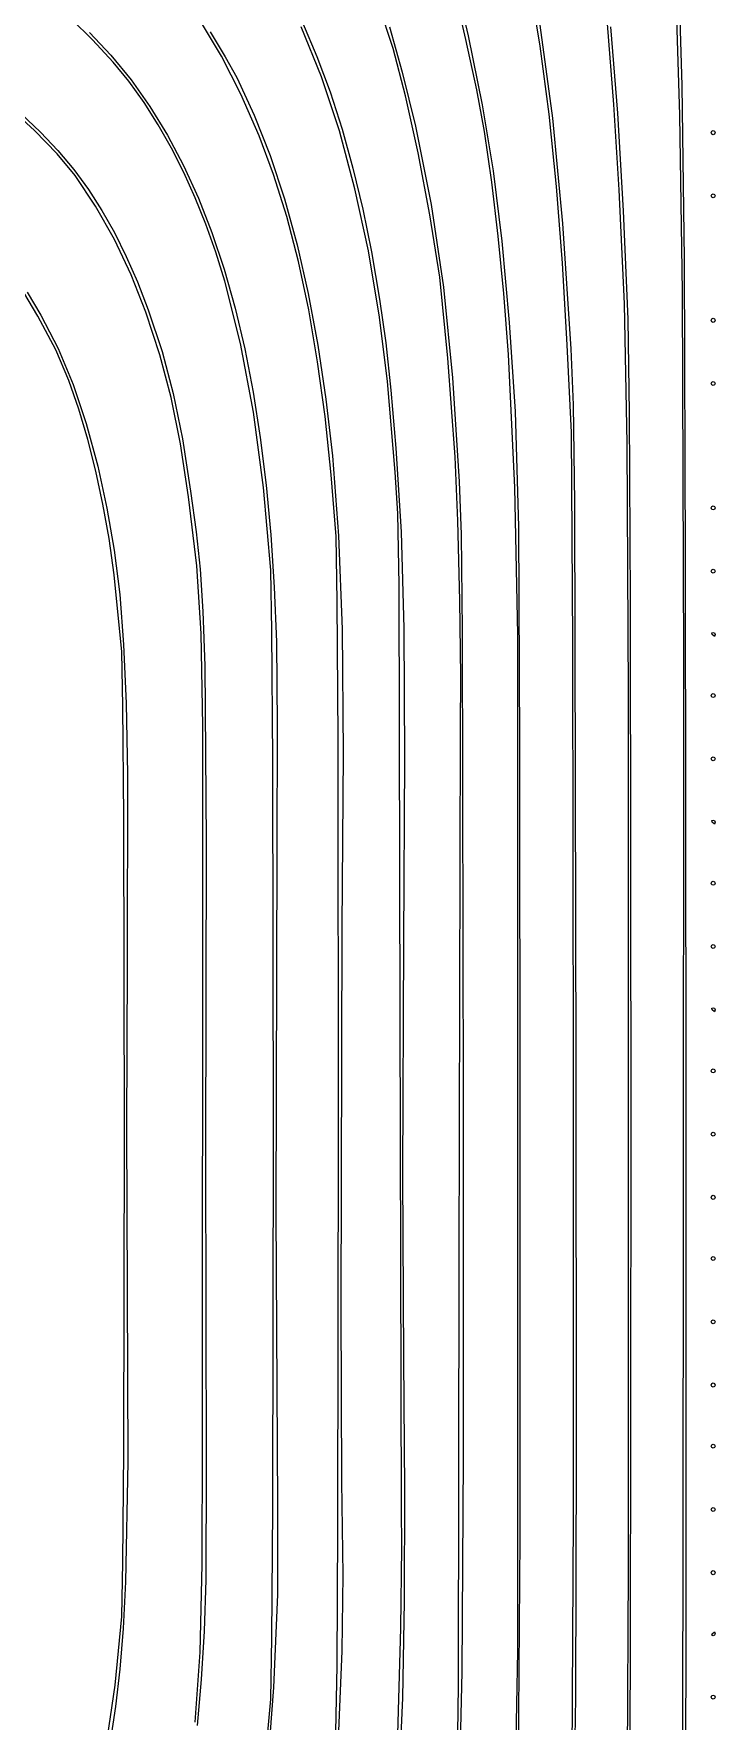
# Model space of a CAD drawing. Extents: x 5 to 548, y -19 to 520.
# Drawn here: x 184.7 to 276.8, y 172.4 to 400.8 of the extents above; entities that cross this region are included whole.
import ezdxf

# ---------------------------------------------------------------- set-up
doc = ezdxf.new("R2010")
doc.units = 0

msp = doc.modelspace()

# ---------------------------------------------------------------- linework, layer by layer
at = {"layer": 'Image'}
for p, q in [((271.731292, 412.079778), (272.306979, 393.743985)), ((272.030449, 389.764635), (271.420972, 410.744673)), ((243.119664, 399.99457), (241.588098, 406.599475)), ((253.135423, 399.089806), (251.713314, 407.760053)), ((233.249975, 398.747396), (231.33979, 404.643849)), ((242.039522, 406.292633), (243.411291, 400.487793)), ((192.597262, 399.932547), (189.755736, 402.718172)), ((210.036002, 397.710356), (207.206769, 402.450885)), ((221.026008, 402.268802), (222.953572, 397.702599)), ((253.088798, 401.923724), (254.808596, 389.352378)), ((263.13246, 391.202716), (262.266305, 402.107825)), ((192.188241, 400.943868), (195.103116, 397.853695)), ((195.387514, 396.936613), (192.597262, 399.932547)), ((208.533319, 401.013017), (210.568783, 397.64062)), ((223.563838, 394.943457), (220.81758, 401.713976)), ((232.752581, 401.710653), (234.507668, 395.578016)), ((244.567307, 393.153277), (243.119664, 399.99457)), ((243.411291, 400.487793), (245.32042, 391.163081)), ((262.687399, 401.702699), (263.595205, 389.998783)), ((195.103116, 397.853695), (197.832885, 394.511952)), ((212.670546, 392.564547), (210.036002, 397.710356)), ((210.568783, 397.64062), (212.1129, 394.825524)), ((222.953572, 397.702599), (224.728963, 392.895411)), ((234.952592, 392.345134), (233.249975, 398.747396)), ((254.351707, 389.875006), (253.135423, 399.089806)), ((197.535324, 394.337265), (195.387514, 396.936613)), ((234.507668, 395.578016), (236.274879, 388.266324)), ((199.575956, 391.441462), (197.535324, 394.337265)), ((197.832885, 394.511952), (200.379107, 390.91356)), ((212.1129, 394.825524), (214.468596, 389.736003)), ((225.991392, 387.64123), (223.563838, 394.943457)), ((224.728963, 392.895411), (226.352906, 387.84599)), ((245.611928, 387.515808), (244.567307, 393.153277)), ((272.306979, 393.743985), (272.624885, 370.243928)), ((184.775467, 387.682218), (181.496802, 390.642725)), ((182.076695, 390.732144), (185.564475, 387.451554)), ((201.491004, 388.426434), (199.575956, 391.441462)), ((200.379107, 390.91356), (202.743342, 387.053435)), ((215.13784, 386.963808), (212.670546, 392.564547)), ((236.657815, 384.644017), (234.952592, 392.345134)), ((245.32042, 391.163081), (246.793388, 382.200204)), ((263.845573, 379.649818), (263.13246, 391.202716)), ((203.283327, 385.282323), (201.491004, 388.426434)), ((214.468596, 389.736003), (216.615209, 384.265772)), ((236.274879, 388.266324), (238.408412, 377.635491)), ((255.366268, 380.087853), (254.351707, 389.875006)), ((254.808596, 389.352378), (256.169632, 375.103747)), ((263.595205, 389.998783), (264.375604, 376.811884)), ((272.412514, 365.849833), (272.030449, 389.764635)), ((187.840899, 384.522387), (184.775467, 387.682218)), ((185.564475, 387.451554), (187.909654, 384.95004)), ((202.743342, 387.053435), (204.927148, 382.926496)), ((217.098515, 381.725351), (215.13784, 386.963808)), ((228.105554, 379.79285), (225.991392, 387.64123)), ((226.352906, 387.84599), (227.826131, 382.553085)), ((246.614154, 380.691246), (245.611928, 387.515808)), ((276.280664, 387.377809), (276.361749, 387.572734)), ((276.361749, 387.182884), (276.280664, 387.377809)), ((276.280664, 387.377809), (276.280664, 387.377809)), ((276.361749, 387.572734), (276.556677, 387.653809)), ((276.556677, 387.101809), (276.361749, 387.182884)), ((276.556677, 387.653809), (276.751592, 387.572734)), ((276.751592, 387.182884), (276.556677, 387.101809)), ((276.751592, 387.572734), (276.832664, 387.377809)), ((276.832664, 387.377809), (276.751592, 387.182884)), ((190.259212, 381.581814), (187.840899, 384.522387)), ((187.909654, 384.95004), (190.062212, 382.375073)), ((204.955782, 381.999269), (203.283327, 385.282323)), ((216.615209, 384.265772), (218.551914, 378.418088)), ((238.238624, 376.265599), (236.657815, 384.644017)), ((190.062212, 382.375073), (192.043379, 379.691608)), ((193.029722, 377.42465), (190.259212, 381.581814)), ((204.927148, 382.926496), (206.932084, 378.527661)), ((206.51123, 378.56741), (204.955782, 381.999269)), ((218.86996, 376.05), (217.098515, 381.725351)), ((227.826131, 382.553085), (229.149365, 377.015448)), ((246.793388, 382.200204), (247.961151, 372.682702)), ((192.043379, 379.691608), (193.874382, 376.864601)), ((229.911636, 371.383868), (228.105554, 379.79285)), ((247.490992, 373.386929), (246.614154, 380.691246)), ((256.183207, 369.700547), (255.366268, 380.087853)), ((264.561965, 364.23019), (263.845573, 379.649818)), ((276.361749, 379.016744), (276.556677, 379.097819)), ((276.556677, 379.097819), (276.751592, 379.016744)), ((195.556738, 372.940354), (193.029722, 377.42465)), ((193.874382, 376.864601), (195.576449, 373.859006)), ((207.952528, 374.976887), (206.51123, 378.56741)), ((206.932084, 378.527661), (208.759708, 373.851847)), ((218.551914, 378.418088), (220.277889, 372.196208)), ((229.149365, 377.015448), (230.323335, 371.231827)), ((238.408412, 377.635491), (240.059555, 366.484694)), ((264.375604, 376.811884), (265.029828, 362.123846)), ((276.280664, 378.821819), (276.361749, 379.016744)), ((276.361749, 378.626895), (276.280664, 378.821819)), ((276.280664, 378.821819), (276.280664, 378.821819)), ((276.556677, 378.545819), (276.361749, 378.626895)), ((276.751592, 378.626895), (276.556677, 378.545819)), ((276.751592, 379.016744), (276.832664, 378.821819)), ((276.832664, 378.821819), (276.751592, 378.626895)), ((209.282535, 371.21784), (207.952528, 374.976887)), ((220.452493, 369.936089), (218.86996, 376.05)), ((239.567995, 367.831433), (238.238624, 376.265599)), ((256.169632, 375.103747), (257.293209, 358.121843)), ((197.829819, 368.149099), (195.556738, 372.940354)), ((195.576449, 373.859006), (197.170808, 370.63978)), ((208.759708, 373.851847), (210.41158, 368.893974)), ((248.242446, 365.60278), (247.490992, 373.386929)), ((247.961151, 372.682702), (248.954667, 361.69411)), ((197.170808, 370.63978), (198.678688, 367.171878)), ((210.504109, 367.280408), (209.282535, 371.21784)), ((220.277889, 372.196208), (221.792309, 365.603389)), ((221.846433, 363.381954), (220.452493, 369.936089)), ((231.414949, 362.399838), (229.911636, 371.383868)), ((230.323335, 371.231827), (231.438765, 364.850638)), ((272.624885, 370.243928), (272.77202, 329.573846)), ((199.838527, 363.071056), (197.829819, 368.149099)), ((210.41158, 368.893974), (211.889258, 363.648958)), ((240.675193, 356.881201), (239.567995, 367.831433)), ((256.806625, 358.685288), (256.183207, 369.700547)), ((185.198027, 362.542665), (183.295807, 365.739705)), ((183.770633, 365.80761), (185.625305, 362.675837)), ((198.678688, 367.171878), (200.121316, 363.420255)), ((212.633394, 358.830949), (210.504109, 367.280408)), ((221.792309, 365.603389), (223.094352, 358.642887)), ((240.059555, 366.484694), (241.303724, 354.203598)), ((248.868521, 357.338723), (248.242446, 365.60278)), ((272.566329, 316.189604), (272.412514, 365.849833)), ((201.729008, 357.326018), (199.838527, 363.071056)), ((200.121316, 363.420255), (202.014667, 357.741175)), ((211.889258, 363.648958), (213.194301, 358.111718)), ((223.052101, 356.38593), (221.846433, 363.381954)), ((231.438765, 364.850638), (232.281754, 358.943048)), ((264.936326, 345.292554), (264.561965, 364.23019)), ((187.63745, 358.006923), (185.198027, 362.542665)), ((185.625305, 362.675837), (187.952864, 358.155514)), ((232.486161, 353.71094), (231.414949, 362.399838)), ((248.954667, 361.69411), (249.783319, 349.665046)), ((265.029828, 362.123846), (265.194979, 349.412141)), ((276.280664, 361.985839), (276.361749, 362.180764)), ((276.361749, 361.790915), (276.280664, 361.985839)), ((276.280664, 361.985839), (276.280664, 361.985839)), ((276.361749, 362.180764), (276.556677, 362.261839)), ((276.556677, 361.70984), (276.361749, 361.790915)), ((276.556677, 362.261839), (276.751592, 362.180764)), ((276.751592, 361.790915), (276.556677, 361.70984)), ((276.751592, 362.180764), (276.832664, 361.985839)), ((276.832664, 361.985839), (276.751592, 361.790915)), ((214.363251, 349.549629), (212.633394, 358.830949)), ((223.094352, 358.642887), (224.183193, 351.317959)), ((232.281754, 358.943048), (232.972208, 352.546996)), ((257.398791, 346.805858), (256.806625, 358.685288)), ((189.38908, 353.843848), (187.63745, 358.006923)), ((187.952864, 358.155514), (189.992249, 353.286733)), ((203.253059, 351.53577), (201.729008, 357.326018)), ((202.014667, 357.741175), (203.532907, 352.06404)), ((213.194301, 358.111718), (214.328269, 352.277172)), ((224.069816, 348.946352), (223.052101, 356.38593)), ((241.671356, 343.493861), (240.675193, 356.881201)), ((249.744555, 339.37058), (248.868521, 357.338723)), ((257.293209, 358.121843), (257.621649, 350.527409)), ((241.303724, 354.203598), (242.216331, 340.181867)), ((190.749504, 349.941358), (189.38908, 353.843848)), ((189.992249, 353.286733), (191.768085, 348.003967)), ((203.532907, 352.06404), (204.784304, 345.927025)), ((214.328269, 352.277172), (215.292718, 346.140238)), ((233.557989, 341.423864), (232.486161, 353.71094)), ((232.972208, 352.546996), (233.63003, 344.70042)), ((276.280664, 353.42985), (276.361749, 353.624774)), ((276.361749, 353.234925), (276.280664, 353.42985)), ((276.280664, 353.42985), (276.280664, 353.42985)), ((276.361749, 353.624774), (276.556677, 353.705849)), ((276.556677, 353.15385), (276.361749, 353.234925)), ((276.556677, 353.705849), (276.751592, 353.624774)), ((276.751592, 353.234925), (276.556677, 353.15385)), ((276.751592, 353.624774), (276.832664, 353.42985)), ((276.832664, 353.42985), (276.751592, 353.234925)), ((191.974247, 345.857466), (190.749504, 349.941358)), ((204.509162, 345.273367), (203.253059, 351.53577)), ((215.716549, 339.357567), (214.363251, 349.549629)), ((224.183193, 351.317959), (225.058009, 343.631862)), ((249.783319, 349.665046), (250.213079, 334.042079)), ((257.621649, 350.527409), (257.807797, 337.328005)), ((265.194979, 349.412141), (265.312786, 323.965885)), ((191.768085, 348.003967), (193.304999, 342.241693)), ((224.899896, 341.061556), (224.069816, 348.946352)), ((193.064735, 341.584873), (191.974247, 345.857466)), ((205.595797, 338.111867), (204.509162, 345.273367)), ((204.784304, 345.927025), (205.877123, 338.868307)), ((215.292718, 346.140238), (216.089209, 339.695834)), ((257.591206, 318.429709), (257.398791, 346.805858)), ((265.079591, 311.552088), (264.936326, 345.292554)), ((225.058009, 343.631862), (225.897315, 332.818856)), ((233.63003, 344.70042), (234.330525, 333.340051)), ((242.029323, 334.830757), (241.671356, 343.493861)), ((194.022392, 337.116278), (193.064735, 341.584873)), ((193.304999, 342.241693), (194.552501, 336.543029)), ((225.542662, 332.729876), (224.899896, 341.061556)), ((233.90714, 335.855724), (233.557989, 341.423864)), ((206.7089, 328.781639), (205.595797, 338.111867)), ((205.877123, 338.868307), (206.602891, 333.383072)), ((216.716157, 328.175881), (215.716549, 339.357567)), ((216.089209, 339.695834), (216.719301, 332.938878)), ((242.216331, 340.181867), (242.458973, 333.005142)), ((250.119134, 319.48189), (249.744555, 339.37058)), ((194.848643, 332.444383), (194.022392, 337.116278)), ((194.552501, 336.543029), (195.536949, 330.895132)), ((234.09429, 326.172528), (233.90714, 335.855724)), ((257.807797, 337.328005), (257.986464, 261.659961)), ((276.280664, 336.59387), (276.361749, 336.788794)), ((276.361749, 336.398945), (276.280664, 336.59387)), ((276.280664, 336.59387), (276.280664, 336.59387)), ((276.361749, 336.788794), (276.556677, 336.869869)), ((276.556677, 336.31787), (276.361749, 336.398945)), ((276.556677, 336.869869), (276.751592, 336.788794)), ((276.751592, 336.398945), (276.556677, 336.31787)), ((276.751592, 336.788794), (276.832664, 336.59387)), ((276.832664, 336.59387), (276.751592, 336.398945)), ((206.602891, 333.383072), (207.147459, 328.294878)), ((242.304043, 324.074505), (242.029323, 334.830757)), ((250.213079, 334.042079), (250.376664, 304.787095)), ((195.544913, 327.561887), (194.848643, 332.444383)), ((216.719301, 332.938878), (217.184551, 325.864288)), ((225.700422, 323.946126), (225.542662, 332.729876)), ((225.897315, 332.818856), (226.358004, 320.186263)), ((234.330525, 333.340051), (234.71081, 320.262111)), ((242.458973, 333.005142), (242.604544, 319.997163)), ((195.536949, 330.895132), (196.282682, 324.886787)), ((272.77202, 329.573846), (272.835397, 259.727976)), ((196.553207, 317.135894), (195.544913, 327.561887)), ((207.313405, 319.618279), (206.7089, 328.781639)), ((207.147459, 328.294878), (207.533638, 322.583375)), ((216.871706, 319.970645), (216.716157, 328.175881)), ((276.280664, 328.03788), (276.361749, 328.232804)), ((276.361749, 327.842955), (276.280664, 328.03788)), ((276.280664, 328.03788), (276.280664, 328.03788)), ((276.361749, 328.232804), (276.556677, 328.31388)), ((276.556677, 327.76188), (276.361749, 327.842955)), ((276.556677, 328.31388), (276.751592, 328.232804)), ((276.751592, 327.842955), (276.556677, 327.76188)), ((276.751592, 328.232804), (276.832664, 328.03788)), ((276.832664, 328.03788), (276.751592, 327.842955)), ((196.282682, 324.886787), (196.814044, 318.106784)), ((217.184551, 325.864288), (217.48652, 318.466981)), ((234.223003, 267.869954), (234.09429, 326.172528)), ((207.533638, 322.583375), (207.784241, 315.228213)), ((225.811846, 305.400558), (225.700422, 323.946126)), ((242.444339, 313.816443), (242.304043, 324.074505)), ((265.312786, 323.965885), (265.406498, 251.841103)), ((216.981717, 302.451345), (216.871706, 319.970645)), ((226.358004, 320.186263), (226.488342, 303.325515)), ((234.71081, 320.262111), (234.81437, 302.714207)), ((242.604544, 319.997163), (242.723417, 256.967978)), ((276.384057, 319.676815), (276.540379, 319.75789)), ((276.540379, 319.75789), (276.746807, 319.676815)), ((196.814044, 318.106784), (197.155374, 310.143911)), ((207.544787, 307.109229), (207.313405, 319.618279)), ((217.48652, 318.466981), (217.592641, 307.044088)), ((250.118075, 181.896045), (250.119134, 319.48189)), ((257.682495, 260.146378), (257.591206, 318.429709)), ((276.418671, 319.48189), (276.384057, 319.676815)), ((276.710956, 319.20589), (276.418671, 319.48189)), ((276.418671, 319.48189), (276.418671, 319.48189)), ((276.832664, 319.48189), (276.710956, 319.20589)), ((276.746807, 319.676815), (276.832664, 319.48189)), ((196.716486, 309.76034), (196.553207, 317.135894)), ((207.784241, 315.228213), (207.969964, 291.505511)), ((272.555458, 235.981931), (272.566329, 316.189604)), ((242.399033, 306.647905), (242.444339, 313.816443)), ((265.102694, 251.72397), (265.079591, 311.552088)), ((276.280664, 311.2019), (276.361749, 311.396825)), ((276.361749, 311.006975), (276.280664, 311.2019)), ((276.280664, 311.2019), (276.280664, 311.2019)), ((276.361749, 311.396825), (276.556677, 311.4779)), ((276.556677, 310.9259), (276.361749, 311.006975)), ((276.556677, 311.4779), (276.751592, 311.396825)), ((276.751592, 311.006975), (276.556677, 310.9259)), ((276.751592, 311.396825), (276.832664, 311.2019)), ((276.832664, 311.2019), (276.751592, 311.006975)), ((196.833273, 294.714974), (196.716486, 309.76034)), ((197.155374, 310.143911), (197.331015, 300.586955)), ((207.538524, 287.741929), (207.544787, 307.109229)), ((217.592641, 307.044088), (217.53279, 290.363925)), ((242.201633, 234.474005), (242.399033, 306.647905)), ((225.89702, 252.014328), (225.811846, 305.400558)), ((250.376664, 304.787095), (250.406788, 251.861976)), ((217.066287, 251.875542), (216.981717, 302.451345)), ((226.488342, 303.325515), (226.336593, 279.828042)), ((234.81437, 302.714207), (234.68469, 277.943941)), ((276.280664, 302.64591), (276.361749, 302.840836)), ((276.361749, 302.450986), (276.280664, 302.64591)), ((276.280664, 302.64591), (276.280664, 302.64591)), ((276.361749, 302.840836), (276.556677, 302.92191)), ((276.556677, 302.36991), (276.361749, 302.450986)), ((276.556677, 302.92191), (276.751592, 302.840836)), ((276.751592, 302.450986), (276.556677, 302.36991)), ((276.751592, 302.840836), (276.832664, 302.64591)), ((276.832664, 302.64591), (276.751592, 302.450986)), ((197.331015, 300.586955), (197.282594, 275.045945)), ((196.927205, 251.844185), (196.833273, 294.714974)), ((276.384057, 294.284846), (276.540379, 294.36592)), ((276.418671, 294.08992), (276.384057, 294.284846)), ((276.710956, 293.813921), (276.418671, 294.08992)), ((276.418671, 294.08992), (276.418671, 294.08992)), ((276.540379, 294.36592), (276.746807, 294.284846)), ((276.832664, 294.08992), (276.710956, 293.813921)), ((276.746807, 294.284846), (276.832664, 294.08992)), ((207.969964, 291.505511), (207.887126, 248.963972)), ((217.53279, 290.363925), (217.413574, 241.327746)), ((207.48992, 210.04802), (207.538524, 287.741929)), ((276.280664, 285.80993), (276.361749, 286.004856)), ((276.361749, 285.615006), (276.280664, 285.80993)), ((276.280664, 285.80993), (276.280664, 285.80993)), ((276.361749, 286.004856), (276.556677, 286.08593)), ((276.556677, 285.533931), (276.361749, 285.615006)), ((276.556677, 286.08593), (276.751592, 286.004856)), ((276.751592, 285.615006), (276.556677, 285.533931)), ((276.751592, 286.004856), (276.832664, 285.80993)), ((276.832664, 285.80993), (276.751592, 285.615006)), ((226.336593, 279.828042), (226.180273, 228.448367)), ((234.68469, 277.943941), (234.546481, 246.42779)), ((276.280664, 277.253941), (276.361749, 277.448866)), ((276.361749, 277.059016), (276.280664, 277.253941)), ((276.280664, 277.253941), (276.280664, 277.253941)), ((276.361749, 277.448866), (276.556677, 277.52994)), ((276.556677, 276.977941), (276.361749, 277.059016)), ((276.556677, 277.52994), (276.751592, 277.448866)), ((276.751592, 277.059016), (276.556677, 276.977941)), ((276.751592, 277.448866), (276.832664, 277.253941)), ((276.832664, 277.253941), (276.751592, 277.059016)), ((197.282594, 275.045945), (197.200022, 252.526955)), ((234.406796, 201.265505), (234.223003, 267.869954)), ((276.384057, 268.892876), (276.540379, 268.973951)), ((276.418671, 268.697951), (276.384057, 268.892876)), ((276.710956, 268.421954), (276.418671, 268.697951)), ((276.418671, 268.697951), (276.418671, 268.697951)), ((276.540379, 268.973951), (276.746807, 268.892876)), ((276.832664, 268.697951), (276.710956, 268.421954)), ((276.746807, 268.892876), (276.832664, 268.697951)), ((257.986464, 261.659961), (258.021474, 208.629028)), ((276.280664, 260.417955), (276.361749, 260.612894)), ((276.361749, 260.22304), (276.280664, 260.417955)), ((276.280664, 260.417955), (276.280664, 260.417955)), ((276.361749, 260.612894), (276.556677, 260.693968)), ((276.556677, 260.693968), (276.751592, 260.612894)), ((276.751592, 260.612894), (276.832664, 260.417955)), ((276.832664, 260.417955), (276.751592, 260.22304)), ((257.657008, 200.101343), (257.682495, 260.146378)), ((272.835397, 259.727976), (272.845624, 183.681426)), ((276.556677, 260.141969), (276.361749, 260.22304)), ((276.751592, 260.22304), (276.556677, 260.141969)), ((242.723417, 256.967978), (242.720057, 208.058221)), ((196.834667, 208.98229), (196.927205, 251.844185)), ((197.200022, 252.526955), (197.282594, 230.747988)), ((216.9722, 201.258452), (217.066287, 251.875542)), ((225.800855, 198.551919), (225.89702, 252.014328)), ((250.406788, 251.861976), (250.387001, 197.238278)), ((265.080786, 192.979512), (265.102694, 251.72397)), ((265.406498, 251.841103), (265.311213, 179.692258)), ((276.280664, 251.861976), (276.361749, 252.056891)), ((276.361749, 251.667048), (276.280664, 251.861976)), ((276.280664, 251.861976), (276.280664, 251.861976)), ((276.361749, 252.056891), (276.556677, 252.137963)), ((276.556677, 251.585963), (276.361749, 251.667048)), ((276.556677, 252.137963), (276.751592, 252.056891)), ((276.751592, 251.667048), (276.556677, 251.585963)), ((276.751592, 252.056891), (276.832664, 251.861976)), ((276.832664, 251.861976), (276.751592, 251.667048)), ((207.887126, 248.963972), (207.986656, 206.736023)), ((234.546481, 246.42779), (234.667571, 221.502003)), ((276.280664, 243.305971), (276.361749, 243.500909)), ((276.361749, 243.111056), (276.280664, 243.305971)), ((276.280664, 243.305971), (276.280664, 243.305971)), ((276.361749, 243.500909), (276.556677, 243.581984)), ((276.556677, 243.029984), (276.361749, 243.111056)), ((276.556677, 243.581984), (276.751592, 243.500909)), ((276.751592, 243.111056), (276.556677, 243.029984)), ((276.751592, 243.500909), (276.832664, 243.305971)), ((276.832664, 243.305971), (276.751592, 243.111056)), ((217.413574, 241.327746), (217.631905, 201.630021)), ((272.412592, 158.711783), (272.555458, 235.981931)), ((276.280664, 235.026004), (276.361749, 235.220919)), ((276.361749, 235.220919), (276.556677, 235.301991)), ((276.556677, 235.301991), (276.751592, 235.220919)), ((276.751592, 235.220919), (276.832664, 235.026004)), ((242.087103, 177.272668), (242.201633, 234.474005)), ((276.361749, 234.831066), (276.280664, 235.026004)), ((276.280664, 235.026004), (276.280664, 235.026004)), ((276.556677, 234.749991), (276.361749, 234.831066)), ((276.751592, 234.831066), (276.556677, 234.749991)), ((276.832664, 235.026004), (276.751592, 234.831066)), ((197.282594, 230.747988), (197.379254, 207.539478)), ((226.180273, 228.448367), (226.269429, 204.863256)), ((276.280664, 226.469999), (276.361749, 226.664927)), ((276.361749, 226.275084), (276.280664, 226.469999)), ((276.280664, 226.469999), (276.280664, 226.469999)), ((276.361749, 226.664927), (276.556677, 226.746012)), ((276.556677, 226.194012), (276.361749, 226.275084)), ((276.556677, 226.746012), (276.751592, 226.664927)), ((276.751592, 226.275084), (276.556677, 226.194012)), ((276.751592, 226.664927), (276.832664, 226.469999)), ((276.832664, 226.469999), (276.751592, 226.275084)), ((234.667571, 221.502003), (234.814868, 203.797745)), ((276.280664, 217.914019), (276.361749, 218.108934)), ((276.361749, 217.719081), (276.280664, 217.914019)), ((276.280664, 217.914019), (276.280664, 217.914019)), ((276.361749, 218.108934), (276.556677, 218.190006)), ((276.556677, 217.638006), (276.361749, 217.719081)), ((276.556677, 218.190006), (276.751592, 218.108934)), ((276.751592, 217.719081), (276.556677, 217.638006)), ((276.751592, 218.108934), (276.832664, 217.914019)), ((276.832664, 217.914019), (276.751592, 217.719081)), ((196.718367, 193.948042), (196.834667, 208.98229)), ((207.452328, 193.646076), (207.48992, 210.04802)), ((242.720057, 208.058221), (242.572046, 179.120304)), ((258.021474, 208.629028), (257.919009, 175.59551)), ((276.280664, 209.634027), (276.361749, 209.828942)), ((276.361749, 209.439099), (276.280664, 209.634027)), ((276.280664, 209.634027), (276.280664, 209.634027)), ((276.361749, 209.828942), (276.556677, 209.910013)), ((276.556677, 209.358014), (276.361749, 209.439099)), ((276.556677, 209.910013), (276.751592, 209.828942)), ((276.751592, 209.439099), (276.556677, 209.358014)), ((276.751592, 209.828942), (276.832664, 209.634027)), ((276.832664, 209.634027), (276.751592, 209.439099)), ((197.379254, 207.539478), (197.089024, 191.261902)), ((207.986656, 206.736023), (207.936977, 191.532861)), ((226.269429, 204.863256), (226.456981, 192.246055)), ((234.814868, 203.797745), (234.776699, 188.623366)), ((216.85889, 183.687544), (216.9722, 201.258452)), ((217.631905, 201.630021), (217.614096, 189.572524)), ((234.440544, 195.930504), (234.406796, 201.265505)), ((276.280664, 201.078021), (276.361749, 201.272959)), ((276.361749, 200.883106), (276.280664, 201.078021)), ((276.280664, 201.078021), (276.280664, 201.078021)), ((276.361749, 201.272959), (276.556677, 201.354034)), ((276.556677, 201.354034), (276.751592, 201.272959)), ((276.751592, 201.272959), (276.832664, 201.078021)), ((276.832664, 201.078021), (276.751592, 200.883106)), ((257.499092, 166.440085), (257.657008, 200.101343)), ((276.556677, 200.802035), (276.361749, 200.883106)), ((276.751592, 200.883106), (276.556677, 200.802035)), ((225.685604, 179.911125), (225.800855, 198.551919)), ((250.387001, 197.238278), (250.188908, 167.304385)), ((234.292759, 185.031469), (234.440544, 195.930504)), ((196.555324, 186.588054), (196.718367, 193.948042)), ((207.14338, 181.751893), (207.452328, 193.646076)), ((226.456981, 192.246055), (226.305354, 181.959022)), ((264.951459, 159.654864), (265.080786, 192.979512)), ((276.280664, 192.522042), (276.361749, 192.71697)), ((276.361749, 192.327127), (276.280664, 192.522042)), ((276.280664, 192.522042), (276.280664, 192.522042)), ((276.361749, 192.71697), (276.556677, 192.798055)), ((276.556677, 192.246055), (276.361749, 192.327127)), ((276.556677, 192.798055), (276.751592, 192.71697)), ((276.751592, 192.327127), (276.556677, 192.246055)), ((276.751592, 192.71697), (276.832664, 192.522042)), ((276.832664, 192.522042), (276.751592, 192.327127)), ((197.089024, 191.261902), (196.76967, 184.949912)), ((207.936977, 191.532861), (207.69863, 184.600533)), ((217.614096, 189.572524), (217.1013, 176.979249)), ((234.776699, 188.623366), (234.530151, 175.574788)), ((195.685178, 177.313915), (196.555324, 186.588054)), ((233.789928, 165.888085), (234.292759, 185.031469)), ((196.76967, 184.949912), (196.318606, 179.443891)), ((207.69863, 184.600533), (207.313638, 178.054653)), ((216.70179, 175.410057), (216.85889, 183.687544)), ((272.845624, 183.681426), (272.703813, 138.359246)), ((276.384057, 184.047134), (276.418671, 184.242049)), ((276.540379, 183.966063), (276.384057, 184.047134)), ((276.418671, 184.242049), (276.710956, 184.518062)), ((276.418671, 184.242049), (276.418671, 184.242049)), ((276.746807, 184.047134), (276.540379, 183.966063)), ((276.710956, 184.518062), (276.832664, 184.242049)), ((276.832664, 184.242049), (276.746807, 184.047134)), ((206.468287, 172.310285), (207.14338, 181.751893)), ((226.305354, 181.959022), (225.765861, 168.924069)), ((249.836271, 166.277649), (250.118075, 181.896045)), ((196.318606, 179.443891), (195.724171, 174.43492)), ((225.52602, 170.994061), (225.685604, 179.911125)), ((242.572046, 179.120304), (242.192478, 162.679251)), ((265.311213, 179.692258), (265.192775, 154.215924)), ((194.412649, 168.72205), (195.685178, 177.313915)), ((207.313638, 178.054653), (206.778768, 171.850431)), ((217.1013, 176.979249), (216.157061, 164.925133)), ((241.943155, 165.802756), (242.087103, 177.272668)), ((276.280664, 175.68607), (276.361749, 175.880985)), ((276.361749, 175.880985), (276.556677, 175.962056)), ((276.556677, 175.962056), (276.751592, 175.880985)), ((276.751592, 175.880985), (276.832664, 175.68607)), ((195.724171, 174.43492), (194.974703, 169.614075)), ((215.631247, 163.645926), (216.70179, 175.410057)), ((234.530151, 175.574788), (234.052311, 164.247932)), ((257.919009, 175.59551), (257.628775, 155.796059)), ((276.361749, 175.491132), (276.280664, 175.68607)), ((276.280664, 175.68607), (276.280664, 175.68607)), ((276.556677, 175.410057), (276.361749, 175.491132)), ((276.751592, 175.491132), (276.556677, 175.410057)), ((276.832664, 175.68607), (276.751592, 175.491132))]:
    msp.add_line(p, q, dxfattribs=at)

doc.saveas('drawing.dxf')
